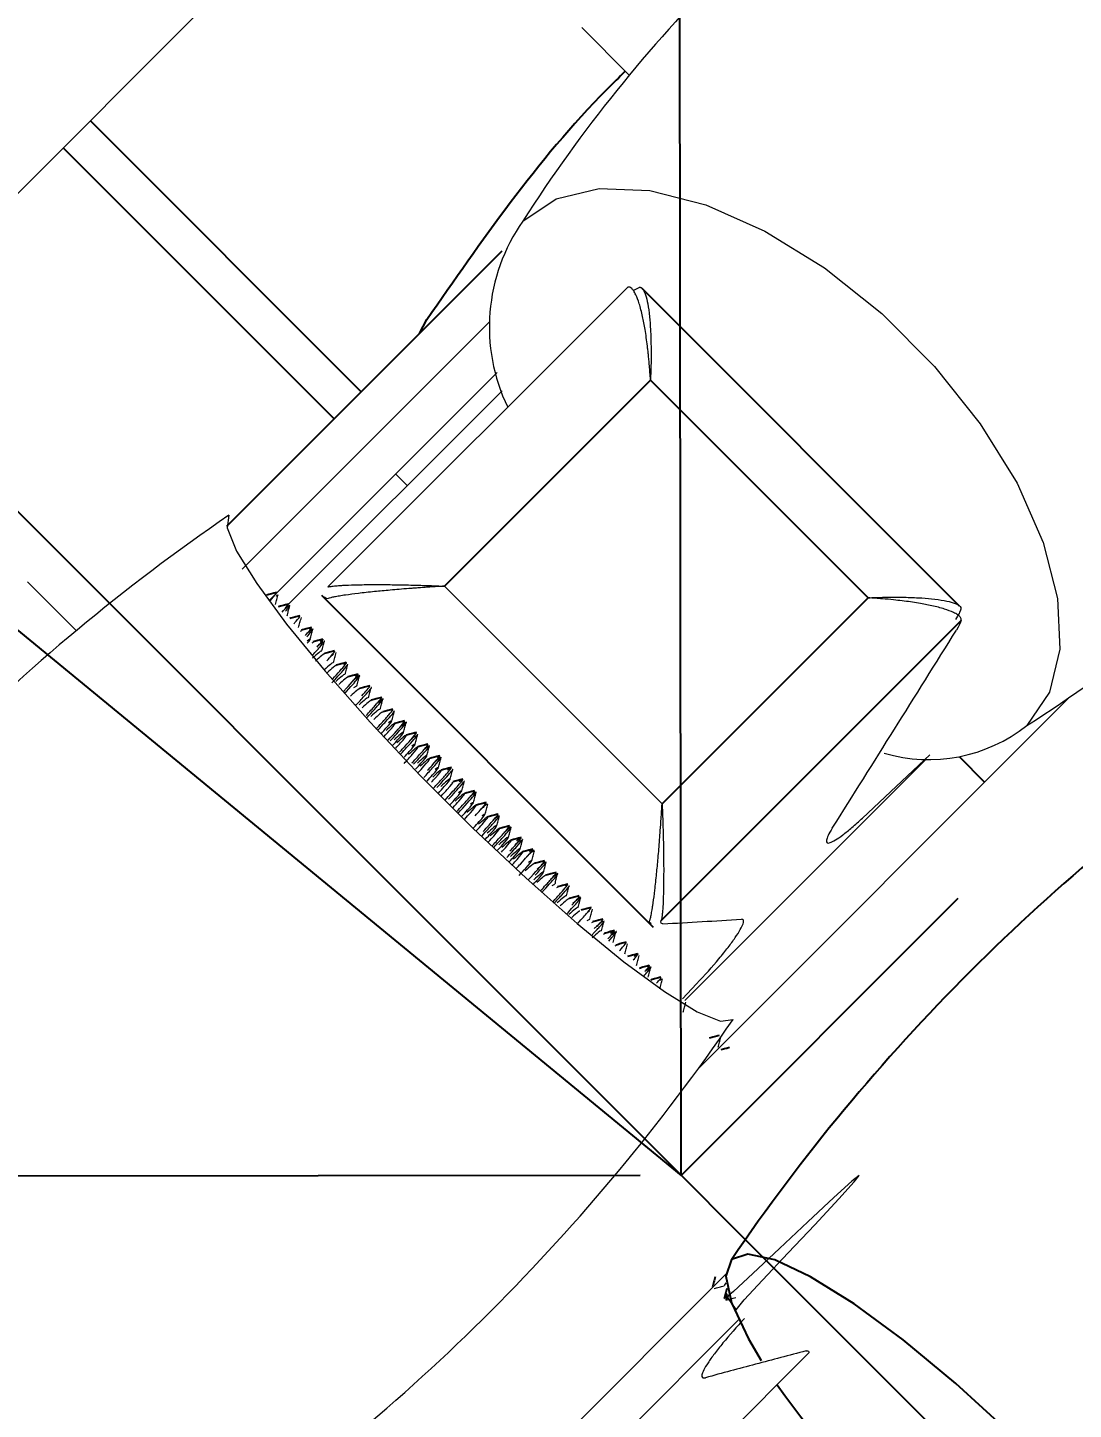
# Model space of a CAD drawing. Header units: millimetres. Extents: x -635 to 515, y -448 to 489.
# Drawn here: x 120.1 to 145.48, y -353.64 to -320.11 of the extents above; entities that cross this region are included whole.
import ezdxf

# ---------------------------------------------------------------- set-up
doc = ezdxf.new("R2010")
doc.units = ezdxf.units.MM
doc.header["$PDSIZE"] = -1
doc.dimstyles.new('ISO-25', dxfattribs={"dimtxt": 2.5, "dimasz": 2.5, "dimexe": 1.25, "dimexo": 0.625, "dimtad": 1, "dimtxsty": 'Standard', "dimcen": 2.5, "dimadec": 0, "dimazin": 0, "dimtfac": 1, "dimtmove": 0, "dimatfit": 3, "dimfxl": 0, "dimarcsym": 0})

# ---------------------------------------------------------------- blocks, each defined once
blk = doc.blocks.new('*D3')
at = {"color": 0, "lineweight": -2, "transparency": 16777216}
for p, q in [((134.641, -72.352), (73.182, -72.424)), ((74.186, -75.725), (74.34, -206.663)), ((74.503, -344.732), (74.349, -213.794)), ((134.966, -347.963), (73.507, -348.035))]:
    blk.add_line(p, q, dxfattribs=at)
at = {"color": 0, "transparency": 16777216}
for points in [[(74.736, -75.725), (73.635, -75.726), (74.182, -72.423)], [(75.054, -344.732), (73.953, -344.733), (74.507, -348.034)]]:
    blk.add_solid(points, dxfattribs=at)
at = {"layer": 'Defpoints', "color": 0, "transparency": 16777216}
for p in [(74.182, -72.423), (135.641, -72.351), (135.966, -347.962)]:
    blk.add_point(p, dxfattribs=at)
at = {"color": 0, "transparency": 16777216, "insert": (74.344, -210.229), "char_height": 3.5, "attachment_point": 5}
blk.add_mtext('275,61', dxfattribs=at)
blk = doc.blocks.new('*D4')
at = {"color": 0, "lineweight": -2, "transparency": 16777216}
for p, q in [((-200.654, -72.75), (-224.205, -100.64)), ((-221.037, -102.007), (-34.947, -259.146)), ((159.588, -423.416), (-26.502, -266.277)), ((185.016, -398.421), (161.465, -426.311))]:
    blk.add_line(p, q, dxfattribs=at)
at = {"color": 0, "transparency": 16777216}
for points in [[(-220.682, -101.586), (-221.392, -102.427), (-223.56, -99.876)], [(159.943, -422.996), (159.233, -423.837), (162.11, -425.547)]]:
    blk.add_solid(points, dxfattribs=at)
at = {"layer": 'Defpoints', "color": 0, "transparency": 16777216}
for p in [(-200.009, -71.986), (-223.56, -99.876), (185.661, -397.657)]:
    blk.add_point(p, dxfattribs=at)
at = {"color": 0, "transparency": 16777216, "insert": (-30.725, -262.712), "char_height": 3.5, "attachment_point": 5}
blk.add_mtext('504,78', dxfattribs=at)

msp = doc.modelspace()

# ---------------------------------------------------------------- linework, layer by layer
for p, q in [((-535.984, 203.989), (135.966, -347.962)), ((135.966, -347.962), (135.641, -72.351)), ((185.661, -397.657), (115.997, -327.992)), ((135.966, -347.962), (142.691, -341.237))]:
    msp.add_line(p, q)
at = {"color": 144, "linetype": 'Continuous', "lineweight": 18}
for p, q in [((140.745, -303.243), (91.248, -352.741)), ((133.55, -320.108), (134.704, -321.262)), ((127.391, -333.681), (134.669, -326.403)), ((134.797, -326.487), (134.942, -326.411)), ((125.304, -333.252), (131.313, -327.244)), ((125.978, -333.992), (131.495, -328.475)), ((131.618, -328.918), (126.378, -334.158)), ((129.315, -331.221), (129.033, -330.938)), ((120.1, -333.558), (121.282, -334.74)), ((125.992, -334.006), (126.135, -333.84)), ((126.144, -333.911), (126.166, -333.872)), ((127.351, -333.972), (127.306, -333.927)), ((130.217, -333.662), (135.501, -338.946)), ((126.747, -334.745), (126.717, -334.76)), ((127.03, -335.027), (126.999, -335.043)), ((127.262, -335.014), (127.12, -335.134)), ((127.528, -335.309), (127.441, -335.386)), ((128.085, -336.091), (128.014, -336.127)), ((145.401, -336.348), (136.383, -345.367)), ((129.515, -337.284), (129.368, -337.413)), ((136.055, -343.714), (141.919, -337.85)), ((140.366, -339.288), (141.998, -337.751)), ((131.529, -339.239), (131.41, -339.334)), ((132.063, -339.827), (131.935, -339.938)), ((132.89, -340.901), (132.822, -340.936)), ((132.97, -340.967), (132.939, -340.983)), ((133.521, -341.212), (133.334, -341.366)), ((133.741, -341.539), (133.666, -341.606)), ((133.743, -341.747), (133.671, -341.784)), ((133.818, -341.816), (133.791, -341.83)), ((135.236, -341.857), (135.191, -341.812)), ((134.101, -342.099), (134.075, -342.112)), ((134.384, -342.381), (134.357, -342.395)), ((135.993, -343.679), (136.339, -343.314)), ((137.051, -350.356), (130.602, -356.805)), ((137.018, -350.633), (137.053, -350.565)), ((137.052, -350.987), (137.118, -350.891)), ((137.358, -351.463), (132.199, -356.622)), ((139.066, -352.27), (131.693, -359.643))]:
    msp.add_line(p, q, dxfattribs=at)
at = {"color": 7, "linetype": 'Continuous', "lineweight": 25}
for p, q in [((128.199, -328.943), (121.622, -322.366)), ((124.937, -332.205), (131.618, -325.525)), ((142.724, -334.144), (135.019, -326.439)), ((129.615, -327.527), (129.794, -327.188)), ((135.22, -328.659), (130.217, -333.662)), ((140.504, -333.943), (135.22, -328.659)), ((127.23, -333.878), (135.285, -341.933)), ((140.504, -333.943), (135.501, -338.946)), ((135.482, -341.772), (142.76, -334.494)), ((143.331, -338.418), (142.725, -337.812))]:
    msp.add_line(p, q, dxfattribs=at)
at = {"color": 8, "linetype": 'Continuous', "lineweight": 25}
msp.add_line((120.966, -323.023), (127.543, -329.6), dxfattribs=at)
at = {"color": 144, "linetype": 'Continuous', "lineweight": 18, "flags": 128}
for points in [[(132.12, -324.804), (132.93, -324.261), (133.972, -324.01), (135.201, -324.061), (136.563, -324.411), (137.997, -325.046), (139.443, -325.938), (140.836, -327.048), (142.115, -328.328), (143.225, -329.72), (144.117, -331.166), (144.752, -332.6), (145.103, -333.962), (145.153, -335.191), (144.902, -336.233), (144.359, -337.043)], [(124.986, -331.938), (124.945, -332.247), (125.174, -332.809), (125.661, -333.6), (126.387, -334.587), (127.319, -335.725), (128.416, -336.965), (129.631, -338.253), (130.91, -339.532), (132.198, -340.747), (133.438, -341.844), (134.576, -342.776), (135.563, -343.502), (136.354, -343.989), (136.916, -344.218), (137.225, -344.177)], [(137.074, -350.908), (137.296, -351.223), (137.496, -350.984), (137.942, -350.5), (138.562, -349.838), (139.205, -349.159), (139.789, -348.533), (140.167, -348.118), (140.283, -347.962), (140.104, -348.101), (139.672, -348.495), (139.036, -349.09), (138.354, -349.735), (137.703, -350.345), (137.233, -350.777), (137.017, -350.954), (137.092, -350.838), (137.092, -350.838)]]:
    msp.add_lwpolyline(points, dxfattribs=at)
at = {"color": 7, "linetype": 'Continuous', "lineweight": 25, "flags": 128}
for points in [[(137.183, -350.005), (137.05, -350.406), (137.189, -351.057), (137.596, -351.929), (137.903, -352.45)], [(149.422, -362.244), (149.555, -361.843), (149.415, -361.193), (149.008, -360.32), (148.352, -359.265), (147.475, -358.072), (146.415, -356.794), (145.22, -355.487), (143.94, -354.207), (142.633, -353.012), (141.355, -351.953), (140.162, -351.075), (139.107, -350.419), (138.235, -350.012), (137.584, -349.872), (137.183, -350.005)]]:
    msp.add_lwpolyline(points, dxfattribs=at)
at = {"color": 144, "linetype": 'Continuous', "lineweight": 18}
for centre, radius, start, end in [((160.544, -323.042), 28, 315, 135), ((163.089, -344.68), 36.799, 135.1426, 147.3087), ((135.777, -327.374), 4.469, 144.8995, 205.8021), ((153.3, -373.21), 50.05, 124.4515, 145.5485), ((124.483, -306.073), 36.8, 302.6913, 314.7843), ((141.974, -334.018), 3.852, 253.6794, 308.2543), ((95.953, -315.863), 50.05, 304.4515, 325.5485), ((111.047, -372.54), 28, 135, 315)]:
    msp.add_arc(centre, radius, start, end, dxfattribs=at)
at = {"color": 7, "linetype": 'Continuous', "lineweight": 25}
for centre, radius, start, end in [((177.468, -377.501), 48.774, 124.3141, 145.6859), ((167.59, -331.907), 36.126, 215.8084, 232.0748)]:
    msp.add_arc(centre, radius, start, end, dxfattribs=at)
for points, knots in [([(134.608, -321.166), (134.458, -321.313), (133.444, -322.301), (131.797, -324.304), (130.451, -326.246), (129.789, -327.201)], [0, 0, 0, 0, 0.081122, 0.547958, 1, 1, 1, 1]), ([(126.141, -333.819), (126.1, -333.83), (126.019, -333.852), (125.938, -333.873), (125.897, -333.884)], [0, 0, 0, 0, 0.500027, 1, 1, 1, 1]), ([(126.423, -334.102), (126.383, -334.113), (126.301, -334.135), (126.22, -334.156), (126.18, -334.167)], [0, 0, 0, 0, 0.500024, 1, 1, 1, 1]), ([(126.705, -334.385), (126.665, -334.396), (126.583, -334.418), (126.502, -334.439), (126.462, -334.45)], [0, 0, 0, 0, 0.50002, 1, 1, 1, 1]), ([(126.987, -334.668), (126.946, -334.679), (126.865, -334.701), (126.784, -334.722), (126.744, -334.733)], [0, 0, 0, 0, 0.500022, 1, 1, 1, 1]), ([(127.269, -334.951), (127.228, -334.962), (127.147, -334.984), (127.066, -335.005), (127.026, -335.016)], [0, 0, 0, 0, 0.500026, 1, 1, 1, 1]), ([(127.552, -335.234), (127.511, -335.245), (127.43, -335.267), (127.349, -335.288), (127.308, -335.299)], [0, 0, 0, 0, 0.50003, 1, 1, 1, 1]), ([(127.835, -335.517), (127.795, -335.528), (127.713, -335.549), (127.632, -335.571), (127.592, -335.582)], [0, 0, 0, 0, 0.500033, 1, 1, 1, 1]), ([(128.119, -335.799), (128.078, -335.81), (127.997, -335.832), (127.916, -335.854), (127.875, -335.864)], [0, 0, 0, 0, 0.500035, 1, 1, 1, 1]), ([(128.403, -336.082), (128.362, -336.093), (128.281, -336.115), (128.2, -336.136), (128.159, -336.147)], [0, 0, 0, 0, 0.500034, 1, 1, 1, 1]), ([(128.686, -336.365), (128.645, -336.376), (128.564, -336.397), (128.483, -336.419), (128.443, -336.43)], [0, 0, 0, 0, 0.500031, 1, 1, 1, 1]), ([(128.969, -336.648), (128.928, -336.658), (128.847, -336.68), (128.766, -336.702), (128.726, -336.713)], [0, 0, 0, 0, 0.500026, 1, 1, 1, 1]), ([(129.251, -336.931), (129.211, -336.941), (129.13, -336.963), (129.049, -336.985), (129.008, -336.996)], [0, 0, 0, 0, 0.500023, 1, 1, 1, 1]), ([(129.533, -337.214), (129.493, -337.224), (129.412, -337.246), (129.331, -337.268), (129.29, -337.279)], [0, 0, 0, 0, 0.50002, 1, 1, 1, 1]), ([(129.815, -337.497), (129.775, -337.508), (129.693, -337.529), (129.612, -337.551), (129.572, -337.562)], [0, 0, 0, 0, 0.500023, 1, 1, 1, 1]), ([(130.097, -337.78), (130.057, -337.791), (129.976, -337.812), (129.895, -337.834), (129.854, -337.845)], [0, 0, 0, 0, 0.500027, 1, 1, 1, 1]), ([(130.38, -338.063), (130.34, -338.073), (130.259, -338.095), (130.177, -338.117), (130.137, -338.128)], [0, 0, 0, 0, 0.500031, 1, 1, 1, 1]), ([(130.664, -338.345), (130.623, -338.356), (130.542, -338.378), (130.461, -338.399), (130.42, -338.41)], [0, 0, 0, 0, 0.500034, 1, 1, 1, 1]), ([(130.947, -338.628), (130.907, -338.639), (130.826, -338.66), (130.745, -338.682), (130.704, -338.693)], [0, 0, 0, 0, 0.500035, 1, 1, 1, 1]), ([(131.231, -338.91), (131.191, -338.921), (131.109, -338.943), (131.028, -338.965), (130.988, -338.976)], [0, 0, 0, 0, 0.500033, 1, 1, 1, 1]), ([(131.515, -339.193), (131.474, -339.204), (131.393, -339.226), (131.312, -339.247), (131.271, -339.258)], [0, 0, 0, 0, 0.50003, 1, 1, 1, 1]), ([(131.797, -339.476), (131.757, -339.487), (131.676, -339.509), (131.595, -339.53), (131.554, -339.541)], [0, 0, 0, 0, 0.500026, 1, 1, 1, 1]), ([(132.08, -339.759), (132.039, -339.77), (131.958, -339.791), (131.877, -339.813), (131.836, -339.824)], [0, 0, 0, 0, 0.500022, 1, 1, 1, 1]), ([(132.361, -340.042), (132.321, -340.053), (132.24, -340.075), (132.159, -340.096), (132.118, -340.107)], [0, 0, 0, 0, 0.500021, 1, 1, 1, 1]), ([(132.643, -340.325), (132.603, -340.336), (132.522, -340.358), (132.441, -340.379), (132.4, -340.39)], [0, 0, 0, 0, 0.500024, 1, 1, 1, 1]), ([(132.926, -340.608), (132.885, -340.619), (132.804, -340.641), (132.723, -340.662), (132.682, -340.673)], [0, 0, 0, 0, 0.500027, 1, 1, 1, 1]), ([(133.209, -340.891), (133.168, -340.902), (133.087, -340.924), (133.006, -340.945), (132.965, -340.956)], [0, 0, 0, 0, 0.500032, 1, 1, 1, 1]), ([(133.492, -341.174), (133.452, -341.184), (133.371, -341.206), (133.289, -341.228), (133.249, -341.239)], [0, 0, 0, 0, 0.500034, 1, 1, 1, 1]), ([(133.776, -341.456), (133.736, -341.467), (133.654, -341.489), (133.573, -341.51), (133.533, -341.521)], [0, 0, 0, 0, 0.500035, 1, 1, 1, 1]), ([(134.06, -341.739), (134.019, -341.75), (133.938, -341.771), (133.857, -341.793), (133.816, -341.804)], [0, 0, 0, 0, 0.500033, 1, 1, 1, 1]), ([(134.343, -342.022), (134.302, -342.032), (134.221, -342.054), (134.14, -342.076), (134.1, -342.087)], [0, 0, 0, 0, 0.5000288, 1, 1, 1, 1]), ([(134.626, -342.304), (134.585, -342.315), (134.504, -342.337), (134.423, -342.359), (134.382, -342.37)], [0, 0, 0, 0, 0.500025, 1, 1, 1, 1]), ([(134.908, -342.587), (134.867, -342.598), (134.786, -342.62), (134.705, -342.642), (134.665, -342.652)], [0, 0, 0, 0, 0.500021, 1, 1, 1, 1]), ([(135.19, -342.871), (135.149, -342.881), (135.068, -342.903), (134.987, -342.925), (134.946, -342.936)], [0, 0, 0, 0, 0.500021, 1, 1, 1, 1]), ([(135.472, -343.154), (135.431, -343.165), (135.35, -343.186), (135.269, -343.208), (135.228, -343.219)], [0, 0, 0, 0, 0.500025, 1, 1, 1, 1]), ([(136.888, -344.567), (136.848, -344.578), (136.767, -344.6), (136.685, -344.621), (136.645, -344.632)], [0, 0, 0, 0, 0.500032, 1, 1, 1, 1]), ([(137.134, -344.86), (137.106, -344.868), (137.037, -344.886), (136.969, -344.904), (136.928, -344.915)], [0, 0, 0, 0, 0.409599, 1, 1, 1, 1]), ([(136.79, -350.425), (136.779, -350.465), (136.758, -350.546), (136.736, -350.628), (136.725, -350.668)], [0, 0, 0, 0, 0.499972, 1, 1, 1, 1]), ([(137.073, -350.708), (137.062, -350.748), (137.04, -350.829), (137.019, -350.911), (137.008, -350.951)], [0, 0, 0, 0, 0.499968, 1, 1, 1, 1])]:
    msp.add_open_spline(points, degree=3, knots=knots, dxfattribs=at)
at = {"color": 144, "linetype": 'Continuous', "lineweight": 18}
for points, knots in [([(135.22, -328.659), (135.216, -328.598), (135.208, -328.482), (135.195, -328.319), (135.182, -328.173), (135.169, -328.046), (135.157, -327.935), (135.133, -327.727), (135.092, -327.446), (135.026, -327.096), (134.951, -326.806), (134.877, -326.609), (134.815, -326.495), (134.765, -326.435), (134.716, -326.401), (134.684, -326.403), (134.669, -326.403)], [0, 0, 0, 0, 0.053574, 0.102397, 0.146468, 0.185786, 0.220354, 0.250174, 0.383713, 0.499575, 0.631591, 0.749413, 0.815938, 0.879608, 0.940818, 1, 1, 1, 1]), ([(134.942, -326.411), (134.95, -326.409), (134.967, -326.407), (134.991, -326.416), (135.014, -326.432), (135.037, -326.459), (135.059, -326.495), (135.08, -326.54), (135.114, -326.633), (135.157, -326.812), (135.196, -327.101), (135.223, -327.449), (135.232, -327.765), (135.235, -328.062), (135.232, -328.334), (135.224, -328.543), (135.22, -328.659)], [0, 0, 0, 0, 0.0337527, 0.0680617, 0.10301, 0.1386762, 0.1751341, 0.212453, 0.2506974, 0.368746, 0.50053, 0.6165166, 0.7499184, 0.8143181, 0.8976793, 1, 1, 1, 1]), ([(127.391, -333.681), (127.402, -333.678), (127.422, -333.673), (127.465, -333.666), (127.516, -333.659), (127.577, -333.653), (127.647, -333.647), (127.726, -333.642), (127.875, -333.635), (128.131, -333.626), (128.499, -333.623), (128.913, -333.624), (129.269, -333.631), (129.593, -333.638), (129.883, -333.647), (130.098, -333.657), (130.217, -333.662)], [0, 0, 0, 0, 0.033609, 0.067818, 0.102712, 0.138371, 0.174873, 0.212291, 0.250694, 0.368497, 0.500524, 0.616367, 0.749917, 0.814279, 0.89764, 1, 1, 1, 1]), ([(126.113, -334.103), (126.124, -334.062), (126.145, -333.982), (126.167, -333.901), (126.178, -333.861)], [0, 0, 0, 0, 0.499978, 1, 1, 1, 1]), ([(130.217, -333.662), (130.155, -333.665), (130.037, -333.672), (129.867, -333.684), (129.714, -333.694), (129.578, -333.704), (129.458, -333.713), (129.231, -333.73), (128.915, -333.757), (128.501, -333.796), (128.133, -333.837), (127.853, -333.872), (127.667, -333.901), (127.546, -333.922), (127.452, -333.942), (127.412, -333.954), (127.392, -333.96)], [0, 0, 0, 0, 0.053549, 0.102357, 0.146423, 0.185747, 0.22033, 0.250172, 0.383563, 0.499569, 0.631341, 0.749409, 0.815696, 0.8793, 0.940595, 1, 1, 1, 1]), ([(140.504, -333.943), (140.565, -333.941), (140.68, -333.936), (140.843, -333.932), (140.988, -333.93), (141.115, -333.929), (141.226, -333.929), (141.433, -333.932), (141.714, -333.94), (142.062, -333.967), (142.351, -334.006), (142.548, -334.053), (142.66, -334.098), (142.721, -334.137), (142.755, -334.178), (142.753, -334.206), (142.752, -334.221)], [0, 0, 0, 0, 0.053546, 0.10235, 0.146412, 0.185733, 0.220314, 0.250155, 0.383549, 0.499557, 0.631333, 0.749403, 0.815692, 0.879297, 0.940594, 1, 1, 1, 1]), ([(142.76, -334.494), (142.761, -334.485), (142.763, -334.467), (142.755, -334.44), (142.738, -334.412), (142.712, -334.384), (142.676, -334.356), (142.63, -334.327), (142.537, -334.279), (142.357, -334.212), (142.067, -334.137), (141.718, -334.071), (141.401, -334.025), (141.103, -333.992), (140.83, -333.966), (140.62, -333.951), (140.504, -333.943)], [0, 0, 0, 0, 0.033608, 0.067817, 0.10271, 0.138368, 0.174869, 0.212286, 0.250688, 0.368489, 0.500512, 0.616353, 0.749899, 0.814266, 0.897633, 1, 1, 1, 1]), ([(126.277, -334.291), (126.326, -334.235), (126.45, -334.095), (126.42, -334.105), (126.403, -334.112)], [0, 0, 0, 0, 0.398349, 1, 1, 1, 1]), ([(126.359, -334.271), (126.394, -334.23), (126.48, -334.131), (126.468, -334.122), (126.394, -334.182), (126.363, -334.207)], [0, 0, 0, 0, 0.293517, 0.70038, 1, 1, 1, 1]), ([(126.396, -334.384), (126.407, -334.344), (126.428, -334.263), (126.45, -334.183), (126.461, -334.143)], [0, 0, 0, 0, 0.499979, 1, 1, 1, 1]), ([(126.56, -334.574), (126.58, -334.552), (126.663, -334.46), (126.722, -334.385), (126.691, -334.403), (126.678, -334.41)], [0, 0, 0, 0, 0.159275, 0.665066, 1, 1, 1, 1]), ([(126.679, -334.666), (126.69, -334.626), (126.711, -334.546), (126.733, -334.465), (126.744, -334.425)], [0, 0, 0, 0, 0.499977, 1, 1, 1, 1]), ([(126.843, -334.857), (126.88, -334.815), (126.972, -334.711), (127.012, -334.649), (126.959, -334.686), (126.932, -334.704)], [0, 0, 0, 0, 0.250253, 0.623806, 1, 1, 1, 1]), ([(126.878, -334.892), (126.917, -334.848), (127.019, -334.733), (127.055, -334.671), (126.949, -334.758), (126.892, -334.804)], [0, 0, 0, 0, 0.224335, 0.58766, 1, 1, 1, 1]), ([(126.889, -335.044), (126.918, -335.009), (127.008, -334.903), (126.933, -334.958), (126.883, -334.996)], [0, 0, 0, 0, 0.3276186, 1, 1, 1, 1]), ([(126.962, -334.949), (126.973, -334.909), (126.994, -334.828), (127.016, -334.748), (127.027, -334.707)], [0, 0, 0, 0, 0.499973, 1, 1, 1, 1]), ([(127.126, -335.14), (127.133, -335.134), (127.208, -335.051), (127.265, -334.977), (127.291, -334.929), (127.225, -334.981), (127.199, -335.002)], [0, 0, 0, 0, 0.032257, 0.388161, 0.754324, 1, 1, 1, 1]), ([(139.632, -339.536), (140.135, -338.736), (141.142, -337.135), (142.145, -335.53), (142.646, -334.727)], [0, 0, 0, 0, 0.5, 1, 1, 1, 1]), ([(127.233, -335.244), (127.23, -335.236), (127.224, -335.224), (127.072, -335.36), (127.015, -335.411)], [0, 0, 0, 0, 0.625939, 1, 1, 1, 1]), ([(127.023, -335.33), (127.093, -335.252), (127.24, -335.089), (127.323, -334.988), (127.304, -334.997), (127.302, -334.998)], [0, 0, 0, 0, 0.45182, 0.936892, 1, 1, 1, 1]), ([(127.313, -335.31), (127.31, -335.3), (127.305, -335.285), (127.142, -335.431), (127.086, -335.482)], [0, 0, 0, 0, 0.654624, 1, 1, 1, 1]), ([(127.245, -335.232), (127.256, -335.192), (127.277, -335.111), (127.299, -335.031), (127.309, -334.99)], [0, 0, 0, 0, 0.499969, 1, 1, 1, 1]), ([(127.364, -335.474), (127.405, -335.427), (127.51, -335.31), (127.575, -335.224), (127.541, -335.241), (127.524, -335.25)], [0, 0, 0, 0, 0.248531, 0.621239, 1, 1, 1, 1]), ([(127.527, -335.516), (127.538, -335.476), (127.56, -335.395), (127.581, -335.314), (127.592, -335.274)], [0, 0, 0, 0, 0.499966, 1, 1, 1, 1]), ([(127.517, -335.526), (127.514, -335.518), (127.508, -335.505), (127.355, -335.643), (127.298, -335.694)], [0, 0, 0, 0, 0.630051, 1, 1, 1, 1]), ([(127.596, -335.593), (127.593, -335.583), (127.588, -335.568), (127.425, -335.714), (127.369, -335.764)], [0, 0, 0, 0, 0.654624, 1, 1, 1, 1]), ([(127.488, -336.004), (127.587, -335.896), (127.817, -335.647), (127.843, -335.601), (127.858, -335.574)], [0, 0, 0, 0, 0.432006, 1, 1, 1, 1]), ([(127.508, -335.908), (127.626, -335.778), (127.82, -335.565), (127.859, -335.496), (127.799, -335.54), (127.769, -335.562)], [0, 0, 0, 0, 0.439605, 0.719301, 1, 1, 1, 1]), ([(127.81, -335.8), (127.821, -335.759), (127.842, -335.679), (127.864, -335.598), (127.875, -335.558)], [0, 0, 0, 0, 0.499965, 1, 1, 1, 1]), ([(127.801, -335.809), (127.798, -335.8), (127.793, -335.787), (127.638, -335.926), (127.581, -335.976)], [0, 0, 0, 0, 0.634904, 1, 1, 1, 1]), ([(127.878, -335.876), (127.876, -335.866), (127.871, -335.851), (127.708, -335.997), (127.652, -336.047)], [0, 0, 0, 0, 0.654624, 1, 1, 1, 1]), ([(127.767, -336.218), (127.784, -336.199), (127.984, -335.983), (128.118, -335.827), (128.137, -335.779), (128.075, -335.829), (128.054, -335.846)], [0, 0, 0, 0, 0.0503, 0.583163, 0.861886, 1, 1, 1, 1]), ([(127.8, -336.257), (127.813, -336.242), (127.995, -336.046), (128.149, -335.869), (128.195, -335.784), (128.013, -335.946), (127.944, -336.007)], [0, 0, 0, 0, 0.028173, 0.39221, 0.770668, 1, 1, 1, 1]), ([(128.093, -336.083), (128.103, -336.043), (128.125, -335.962), (128.147, -335.882), (128.157, -335.841)], [0, 0, 0, 0, 0.499967, 1, 1, 1, 1]), ([(128.161, -336.159), (128.158, -336.149), (128.154, -336.134), (127.991, -336.28), (127.935, -336.33)], [0, 0, 0, 0, 0.6546239, 1, 1, 1, 1]), ([(128.058, -336.565), (128.133, -336.484), (128.355, -336.241), (128.481, -336.097), (128.439, -336.125), (128.439, -336.126)], [0, 0, 0, 0, 0.332904, 0.995128, 1, 1, 1, 1]), ([(128.214, -336.32), (128.26, -336.269), (128.367, -336.149), (128.426, -336.067), (128.384, -336.093), (128.363, -336.106)], [0, 0, 0, 0, 0.275463, 0.635437, 1, 1, 1, 1]), ([(128.375, -336.367), (128.386, -336.326), (128.408, -336.246), (128.429, -336.165), (128.44, -336.125)], [0, 0, 0, 0, 0.499971, 1, 1, 1, 1]), ([(128.369, -336.373), (128.366, -336.364), (128.361, -336.351), (128.203, -336.492), (128.147, -336.542)], [0, 0, 0, 0, 0.640518, 1, 1, 1, 1]), ([(128.444, -336.442), (128.441, -336.432), (128.437, -336.417), (128.274, -336.562), (128.217, -336.613)], [0, 0, 0, 0, 0.654624, 1, 1, 1, 1]), ([(128.318, -336.801), (128.396, -336.715), (128.552, -336.544), (128.668, -336.407), (128.711, -336.347), (128.682, -336.367), (128.681, -336.368)], [0, 0, 0, 0, 0.323726, 0.648335, 0.984114, 1, 1, 1, 1]), ([(128.339, -336.851), (128.462, -336.716), (128.713, -336.441), (128.77, -336.346), (128.599, -336.495), (128.527, -336.557)], [0, 0, 0, 0, 0.359144, 0.731453, 1, 1, 1, 1]), ([(128.651, -336.656), (128.648, -336.648), (128.643, -336.634), (128.486, -336.774), (128.43, -336.825)], [0, 0, 0, 0, 0.639074, 1, 1, 1, 1]), ([(128.658, -336.649), (128.669, -336.609), (128.691, -336.528), (128.712, -336.447), (128.723, -336.407)], [0, 0, 0, 0, 0.499976, 1, 1, 1, 1]), ([(128.727, -336.725), (128.724, -336.715), (128.72, -336.699), (128.557, -336.845), (128.5, -336.896)], [0, 0, 0, 0, 0.654624, 1, 1, 1, 1]), ([(128.555, -337.133), (128.602, -337.082), (128.74, -336.932), (128.885, -336.77), (128.987, -336.645), (128.963, -336.652), (128.95, -336.656)], [0, 0, 0, 0, 0.144067, 0.421692, 0.707714, 1, 1, 1, 1]), ([(128.607, -337.149), (128.67, -337.08), (128.89, -336.842), (129.028, -336.686), (128.989, -336.708), (128.984, -336.712)], [0, 0, 0, 0, 0.252467, 0.883291, 1, 1, 1, 1]), ([(128.688, -337.234), (128.727, -337.191), (128.882, -337.021), (128.98, -336.896), (128.902, -336.949), (128.862, -336.976)], [0, 0, 0, 0, 0.142598, 0.565763, 1, 1, 1, 1]), ([(128.849, -337.402), (128.989, -337.25), (129.209, -337.009), (129.275, -336.913), (129.226, -336.945), (129.202, -336.962)], [0, 0, 0, 0, 0.464031, 0.730781, 1, 1, 1, 1]), ([(128.902, -337.418), (129.01, -337.301), (129.254, -337.034), (129.344, -336.911), (129.212, -337.023), (129.163, -337.064)], [0, 0, 0, 0, 0.330262, 0.750189, 1, 1, 1, 1]), ([(128.941, -336.931), (128.952, -336.891), (128.974, -336.81), (128.995, -336.729), (129.006, -336.689)], [0, 0, 0, 0, 0.499979, 1, 1, 1, 1]), ([(129.225, -337.213), (129.235, -337.172), (129.257, -337.092), (129.278, -337.011), (129.289, -336.971)], [0, 0, 0, 0, 0.499979, 1, 1, 1, 1]), ([(128.758, -337.306), (128.797, -337.262), (128.953, -337.091), (129.033, -336.984), (129.003, -336.983), (128.851, -337.118), (128.803, -337.161)], [0, 0, 0, 0, 0.120509, 0.473118, 0.834953, 1, 1, 1, 1]), ([(128.965, -337.523), (129.006, -337.478), (129.164, -337.304), (129.247, -337.195), (129.212, -337.197), (129.051, -337.341), (128.995, -337.391)], [0, 0, 0, 0, 0.121803, 0.463838, 0.814822, 1, 1, 1, 1]), ([(129.034, -337.596), (129.076, -337.55), (129.235, -337.375), (129.317, -337.266), (129.282, -337.268), (129.121, -337.412), (129.066, -337.461)], [0, 0, 0, 0, 0.123237, 0.464714, 0.815125, 1, 1, 1, 1]), ([(129.126, -337.692), (129.149, -337.668), (129.361, -337.438), (129.517, -337.26), (129.556, -337.193), (129.502, -337.234), (129.485, -337.248)], [0, 0, 0, 0, 0.061908, 0.587961, 0.862961, 1, 1, 1, 1]), ([(129.16, -337.728), (129.208, -337.676), (129.421, -337.446), (129.574, -337.275), (129.545, -337.286), (129.537, -337.289)], [0, 0, 0, 0, 0.1734385, 0.7735317, 1, 1, 1, 1]), ([(129.508, -337.495), (129.518, -337.455), (129.54, -337.374), (129.561, -337.293), (129.572, -337.253)], [0, 0, 0, 0, 0.499976, 1, 1, 1, 1]), ([(129.24, -337.964), (129.311, -337.886), (129.501, -337.677), (129.603, -337.546), (129.565, -337.551), (129.404, -337.695), (129.349, -337.744)], [0, 0, 0, 0, 0.188612, 0.504626, 0.82891, 1, 1, 1, 1]), ([(129.242, -337.813), (129.285, -337.765), (129.445, -337.59), (129.546, -337.462), (129.468, -337.515), (129.428, -337.542)], [0, 0, 0, 0, 0.15626, 0.572682, 1, 1, 1, 1]), ([(129.43, -337.952), (129.476, -337.902), (129.61, -337.757), (129.748, -337.602), (129.839, -337.487), (129.807, -337.502), (129.792, -337.51)], [0, 0, 0, 0, 0.143513, 0.420837, 0.707775, 1, 1, 1, 1]), ([(129.468, -337.984), (129.559, -337.884), (129.797, -337.626), (129.912, -337.478), (129.776, -337.588), (129.712, -337.64)], [0, 0, 0, 0, 0.247678, 0.643217, 1, 1, 1, 1]), ([(129.79, -337.778), (129.801, -337.737), (129.823, -337.657), (129.844, -337.576), (129.855, -337.536)], [0, 0, 0, 0, 0.499972, 1, 1, 1, 1]), ([(129.518, -338.103), (129.564, -338.052), (129.727, -337.873), (129.813, -337.761), (129.777, -337.763), (129.616, -337.907), (129.561, -337.956)], [0, 0, 0, 0, 0.1331485, 0.4707648, 0.8172148, 1, 1, 1, 1]), ([(129.573, -338.191), (129.625, -338.134), (129.795, -337.948), (129.884, -337.831), (129.848, -337.834), (129.687, -337.977), (129.632, -338.027)], [0, 0, 0, 0, 0.1471951, 0.4793406, 0.8201767, 1, 1, 1, 1]), ([(129.714, -338.308), (129.79, -338.225), (129.964, -338.036), (130.115, -337.863), (130.155, -337.795), (130.093, -337.834), (129.98, -337.935), (129.946, -337.966)], [0, 0, 0, 0, 0.18245, 0.41315, 0.653253, 0.893763, 1, 1, 1, 1]), ([(129.809, -338.13), (129.847, -338.089), (129.965, -337.96), (130.072, -337.835), (130.126, -337.757), (130.068, -337.798), (130.039, -337.819)], [0, 0, 0, 0, 0.134788, 0.415398, 0.706858, 1, 1, 1, 1]), ([(130.073, -338.061), (130.084, -338.02), (130.105, -337.94), (130.127, -337.859), (130.138, -337.819)], [0, 0, 0, 0, 0.499968, 1, 1, 1, 1]), ([(129.795, -338.393), (129.843, -338.34), (130.007, -338.159), (130.112, -338.027), (130.033, -338.08), (129.994, -338.107)], [0, 0, 0, 0, 0.169494, 0.579385, 1, 1, 1, 1]), ([(129.905, -338.419), (129.939, -338.382), (130.088, -338.218), (130.164, -338.116), (130.134, -338.114), (129.982, -338.25), (129.934, -338.293)], [0, 0, 0, 0, 0.104584, 0.463232, 0.831265, 1, 1, 1, 1]), ([(129.956, -338.561), (129.994, -338.52), (130.125, -338.378), (130.276, -338.211), (130.386, -338.078), (130.398, -338.042), (130.324, -338.102), (130.291, -338.128)], [0, 0, 0, 0, 0.093164, 0.324418, 0.560312, 0.802702, 1, 1, 1, 1]), ([(130.034, -338.55), (130.119, -338.457), (130.328, -338.229), (130.448, -338.089), (130.414, -338.11), (130.411, -338.112)], [0, 0, 0, 0, 0.384432, 0.950353, 1, 1, 1, 1]), ([(130.356, -338.344), (130.367, -338.304), (130.388, -338.223), (130.41, -338.143), (130.421, -338.102)], [0, 0, 0, 0, 0.499966, 1, 1, 1, 1]), ([(130.071, -338.682), (130.122, -338.627), (130.29, -338.442), (130.379, -338.326), (130.343, -338.329), (130.182, -338.472), (130.127, -338.522)], [0, 0, 0, 0, 0.144205, 0.477515, 0.819546, 1, 1, 1, 1]), ([(130.14, -338.755), (130.191, -338.699), (130.357, -338.516), (130.454, -338.399), (130.407, -338.429), (130.394, -338.437)], [0, 0, 0, 0, 0.237768, 0.781328, 1, 1, 1, 1]), ([(130.232, -338.851), (130.339, -338.735), (130.574, -338.479), (130.713, -338.308), (130.624, -338.374), (130.579, -338.406)], [0, 0, 0, 0, 0.29773, 0.653402, 1, 1, 1, 1]), ([(130.317, -338.833), (130.431, -338.708), (130.648, -338.472), (130.674, -338.425), (130.687, -338.402)], [0, 0, 0, 0, 0.525738, 1, 1, 1, 1]), ([(130.348, -338.972), (130.401, -338.914), (130.57, -338.728), (130.678, -338.592), (130.599, -338.646), (130.56, -338.673)], [0, 0, 0, 0, 0.18232, 0.58588, 1, 1, 1, 1]), ([(130.511, -339.138), (130.562, -339.083), (130.718, -338.914), (130.878, -338.735), (130.979, -338.608), (130.929, -338.639), (130.904, -338.655)], [0, 0, 0, 0, 0.1352268, 0.4156479, 0.705354, 1, 1, 1, 1]), ([(130.548, -339.172), (130.704, -339.002), (130.942, -338.743), (130.998, -338.656), (130.976, -338.653), (130.841, -338.775), (130.784, -338.827)], [0, 0, 0, 0, 0.407114, 0.621874, 0.838669, 1, 1, 1, 1]), ([(130.638, -338.628), (130.649, -338.588), (130.671, -338.507), (130.692, -338.427), (130.703, -338.386)], [0, 0, 0, 0, 0.499966, 1, 1, 1, 1]), ([(130.428, -339.033), (130.477, -338.978), (130.645, -338.795), (130.732, -338.679), (130.697, -338.682), (130.536, -338.826), (130.48, -338.876)], [0, 0, 0, 0, 0.141629, 0.475942, 0.819003, 1, 1, 1, 1]), ([(130.633, -339.252), (130.685, -339.195), (130.854, -339.01), (130.961, -338.875), (130.882, -338.929), (130.842, -338.956)], [0, 0, 0, 0, 0.1797587, 0.5845832, 1, 1, 1, 1]), ([(130.706, -339.321), (130.757, -339.264), (130.926, -339.079), (131.015, -338.962), (130.979, -338.965), (130.819, -339.109), (130.763, -339.158)], [0, 0, 0, 0, 0.145561, 0.478343, 0.819832, 1, 1, 1, 1]), ([(130.921, -338.912), (130.932, -338.872), (130.953, -338.791), (130.975, -338.71), (130.986, -338.67)], [0, 0, 0, 0, 0.499968, 1, 1, 1, 1]), ([(130.966, -339.233), (131.008, -339.186), (131.138, -339.045), (131.242, -338.92), (131.226, -338.918), (131.217, -338.917)], [0, 0, 0, 0, 0.196302, 0.59186, 1, 1, 1, 1]), ([(131.264, -338.947), (131.251, -338.951), (131.234, -338.956), (131.113, -339.066), (131.077, -339.099)], [0, 0, 0, 0, 0.701564, 1, 1, 1, 1]), ([(131.204, -339.195), (131.215, -339.155), (131.236, -339.074), (131.258, -338.993), (131.268, -338.953)], [0, 0, 0, 0, 0.499972, 1, 1, 1, 1]), ([(135.203, -341.771), (135.206, -341.76), (135.213, -341.739), (135.224, -341.696), (135.235, -341.645), (135.247, -341.584), (135.259, -341.514), (135.272, -341.434), (135.294, -341.285), (135.326, -341.03), (135.367, -340.662), (135.406, -340.248), (135.436, -339.893), (135.46, -339.569), (135.481, -339.279), (135.494, -339.065), (135.501, -338.946)], [0, 0, 0, 0, 0.033752, 0.06806, 0.103008, 0.138673, 0.17513, 0.212448, 0.250691, 0.368737, 0.500518, 0.616502, 0.749901, 0.814305, 0.897672, 1, 1, 1, 1]), ([(135.501, -338.946), (135.504, -339.008), (135.509, -339.127), (135.516, -339.296), (135.521, -339.45), (135.525, -339.586), (135.528, -339.706), (135.533, -339.933), (135.539, -340.25), (135.54, -340.664), (135.537, -341.033), (135.528, -341.312), (135.517, -341.498), (135.507, -341.619), (135.496, -341.713), (135.486, -341.752), (135.482, -341.772)], [0, 0, 0, 0, 0.0535699, 0.1023896, 0.1464573, 0.1857731, 0.2203384, 0.2501562, 0.3836992, 0.4995629, 0.6315826, 0.7494072, 0.8159336, 0.8796052, 0.9408167, 1, 1, 1, 1]), ([(130.925, -339.526), (130.973, -339.472), (131.139, -339.291), (131.243, -339.158), (131.165, -339.212), (131.125, -339.239)], [0, 0, 0, 0, 0.170853, 0.580073, 1, 1, 1, 1]), ([(130.998, -339.594), (131.046, -339.541), (131.211, -339.359), (131.298, -339.245), (131.262, -339.248), (131.101, -339.392), (131.046, -339.441)], [0, 0, 0, 0, 0.13795, 0.473696, 0.818227, 1, 1, 1, 1]), ([(131.131, -339.719), (131.183, -339.662), (131.325, -339.508), (131.468, -339.348), (131.555, -339.244), (131.544, -339.245), (131.542, -339.245)], [0, 0, 0, 0, 0.202658, 0.55443, 0.917501, 1, 1, 1, 1]), ([(131.16, -339.613), (131.21, -339.559), (131.356, -339.4), (131.479, -339.257), (131.544, -339.173), (131.509, -339.198), (131.505, -339.201)], [0, 0, 0, 0, 0.191706, 0.565987, 0.955564, 1, 1, 1, 1]), ([(131.487, -339.477), (131.498, -339.437), (131.519, -339.356), (131.541, -339.276), (131.551, -339.235)], [0, 0, 0, 0, 0.499977, 1, 1, 1, 1]), ([(139.632, -339.536), (139.547, -339.67), (139.5, -339.77), (139.483, -339.888), (139.514, -339.908), (139.616, -339.874), (139.659, -339.852), (139.762, -339.789), (139.821, -339.748), (139.956, -339.645), (140.031, -339.585), (140.19, -339.448), (140.275, -339.372), (140.366, -339.288)], [0, 0, 0, 0, 0.25, 0.25, 0.5, 0.5, 0.625, 0.625, 0.75, 0.75, 0.875, 0.875, 1, 1, 1, 1]), ([(131.216, -339.799), (131.262, -339.749), (131.425, -339.57), (131.51, -339.458), (131.474, -339.46), (131.314, -339.604), (131.258, -339.653)], [0, 0, 0, 0, 0.1321522, 0.4701565, 0.8170047, 1, 1, 1, 1]), ([(131.289, -339.867), (131.334, -339.818), (131.496, -339.64), (131.58, -339.528), (131.545, -339.531), (131.384, -339.675), (131.329, -339.724)], [0, 0, 0, 0, 0.130202, 0.468966, 0.816594, 1, 1, 1, 1]), ([(131.386, -339.958), (131.426, -339.915), (131.57, -339.758), (131.723, -339.588), (131.827, -339.457), (131.779, -339.487), (131.754, -339.502)], [0, 0, 0, 0, 0.108307, 0.397573, 0.696104, 1, 1, 1, 1]), ([(131.423, -339.992), (131.498, -339.911), (131.656, -339.738), (131.799, -339.575), (131.85, -339.499), (131.817, -339.511), (131.732, -339.585), (131.704, -339.609)], [0, 0, 0, 0, 0.200328, 0.422506, 0.65345, 0.886427, 1, 1, 1, 1]), ([(131.77, -339.759), (131.781, -339.719), (131.802, -339.638), (131.824, -339.558), (131.835, -339.517)], [0, 0, 0, 0, 0.49998, 1, 1, 1, 1]), ([(131.508, -340.072), (131.55, -340.025), (131.709, -339.85), (131.792, -339.741), (131.757, -339.743), (131.596, -339.887), (131.541, -339.936)], [0, 0, 0, 0, 0.124299, 0.465362, 0.815349, 1, 1, 1, 1]), ([(131.604, -340.114), (131.637, -340.078), (131.786, -339.915), (131.862, -339.813), (131.828, -339.813), (131.667, -339.957), (131.612, -340.007)], [0, 0, 0, 0, 0.100377, 0.450757, 0.810305, 1, 1, 1, 1]), ([(131.732, -340.247), (131.819, -340.151), (132.013, -339.939), (132.131, -339.801), (132.106, -339.813), (132.102, -339.815)], [0, 0, 0, 0, 0.403438, 0.896849, 1, 1, 1, 1]), ([(131.809, -340.088), (131.853, -340.04), (131.983, -339.897), (132.08, -339.779), (132.099, -339.734), (132.005, -339.812), (131.964, -339.846)], [0, 0, 0, 0, 0.148814, 0.448045, 0.757067, 1, 1, 1, 1]), ([(132.053, -340.041), (132.064, -340.001), (132.085, -339.92), (132.107, -339.839), (132.118, -339.799)], [0, 0, 0, 0, 0.499978, 1, 1, 1, 1]), ([(131.799, -340.345), (131.839, -340.302), (131.994, -340.131), (132.075, -340.024), (132.04, -340.026), (131.879, -340.169), (131.824, -340.219)], [0, 0, 0, 0, 0.116303, 0.46048, 0.813663, 1, 1, 1, 1]), ([(131.872, -340.414), (131.911, -340.371), (132.065, -340.201), (132.145, -340.095), (132.111, -340.096), (131.95, -340.24), (131.894, -340.29)], [0, 0, 0, 0, 0.1142806, 0.4592454, 0.8132363, 1, 1, 1, 1]), ([(131.969, -340.504), (132.001, -340.47), (132.18, -340.277), (132.324, -340.113), (132.394, -340.012), (132.317, -340.071), (132.278, -340.101)], [0, 0, 0, 0, 0.078041, 0.4375464, 0.7181989, 1, 1, 1, 1]), ([(132.029, -340.687), (132.088, -340.622), (132.264, -340.429), (132.375, -340.289), (132.296, -340.343), (132.257, -340.37)], [0, 0, 0, 0, 0.197928, 0.593785, 1, 1, 1, 1]), ([(132.38, -340.114), (132.389, -340.098), (132.408, -340.063), (132.361, -340.091), (132.242, -340.199), (132.208, -340.231)], [0, 0, 0, 0, 0.383629, 0.821298, 1, 1, 1, 1]), ([(132.261, -340.778), (132.279, -340.759), (132.484, -340.537), (132.681, -340.315), (132.628, -340.338), (132.605, -340.349)], [0, 0, 0, 0, 0.049684, 0.583042, 1, 1, 1, 1]), ([(132.336, -340.323), (132.347, -340.283), (132.368, -340.202), (132.39, -340.122), (132.401, -340.081)], [0, 0, 0, 0, 0.499975, 1, 1, 1, 1]), ([(132.404, -340.401), (132.401, -340.392), (132.397, -340.376), (132.234, -340.522), (132.177, -340.573)], [0, 0, 0, 0, 0.654624, 1, 1, 1, 1]), ([(132.382, -340.892), (132.415, -340.856), (132.564, -340.692), (132.64, -340.591), (132.606, -340.591), (132.445, -340.735), (132.389, -340.785)], [0, 0, 0, 0, 0.099863, 0.450443, 0.810196, 1, 1, 1, 1]), ([(132.42, -340.677), (132.461, -340.632), (132.647, -340.429), (132.705, -340.342), (132.667, -340.35), (132.492, -340.51), (132.47, -340.53)], [0, 0, 0, 0, 0.117437, 0.525942, 0.940383, 1, 1, 1, 1]), ([(132.687, -340.684), (132.684, -340.674), (132.679, -340.659), (132.516, -340.805), (132.46, -340.856)], [0, 0, 0, 0, 0.654624, 1, 1, 1, 1]), ([(132.553, -341.051), (132.597, -341.003), (132.729, -340.859), (132.864, -340.708), (132.951, -340.596), (132.917, -340.614), (132.9, -340.623)], [0, 0, 0, 0, 0.141994, 0.419697, 0.707385, 1, 1, 1, 1]), ([(132.589, -341.085), (132.599, -341.075), (132.781, -340.879), (132.942, -340.695), (133.015, -340.587), (132.862, -340.72), (132.815, -340.762)], [0, 0, 0, 0, 0.021136, 0.410523, 0.814838, 1, 1, 1, 1]), ([(132.619, -340.606), (132.63, -340.566), (132.651, -340.485), (132.673, -340.404), (132.683, -340.364)], [0, 0, 0, 0, 0.499971, 1, 1, 1, 1]), ([(132.902, -340.889), (132.912, -340.849), (132.934, -340.768), (132.955, -340.688), (132.966, -340.647)], [0, 0, 0, 0, 0.499968, 1, 1, 1, 1]), ([(132.844, -341.325), (132.913, -341.25), (133.062, -341.087), (133.188, -340.94), (133.236, -340.868), (133.176, -340.912), (133.146, -340.934)], [0, 0, 0, 0, 0.217128, 0.471253, 0.735037, 1, 1, 1, 1]), ([(132.88, -341.358), (132.942, -341.291), (133.156, -341.059), (133.281, -340.916), (133.238, -340.943), (133.234, -340.946)], [0, 0, 0, 0, 0.267521, 0.92631, 1, 1, 1, 1]), ([(133.184, -341.173), (133.195, -341.133), (133.217, -341.052), (133.238, -340.971), (133.249, -340.931)], [0, 0, 0, 0, 0.499965, 1, 1, 1, 1]), ([(133.175, -341.183), (133.171, -341.175), (133.166, -341.162), (133.012, -341.3), (132.955, -341.35)], [0, 0, 0, 0, 0.632179, 1, 1, 1, 1]), ([(133.252, -341.25), (133.25, -341.24), (133.245, -341.225), (133.082, -341.371), (133.026, -341.421)], [0, 0, 0, 0, 0.654624, 1, 1, 1, 1]), ([(133.188, -341.613), (133.295, -341.497), (133.495, -341.28), (133.497, -341.259), (133.497, -341.249)], [0, 0, 0, 0, 0.53413, 1, 1, 1, 1]), ([(133.312, -341.403), (133.39, -341.315), (133.516, -341.174), (133.477, -341.196), (133.462, -341.204)], [0, 0, 0, 0, 0.617032, 1, 1, 1, 1]), ([(133.467, -341.457), (133.478, -341.417), (133.499, -341.336), (133.521, -341.255), (133.531, -341.215)], [0, 0, 0, 0, 0.499966, 1, 1, 1, 1]), ([(133.459, -341.465), (133.456, -341.456), (133.451, -341.443), (133.295, -341.583), (133.238, -341.633)], [0, 0, 0, 0, 0.636807, 1, 1, 1, 1]), ([(133.507, -341.547), (133.503, -341.544), (133.495, -341.537), (133.367, -341.652), (133.309, -341.704)], [0, 0, 0, 0, 0.5441191, 1, 1, 1, 1]), ([(133.46, -341.836), (133.472, -341.822), (133.586, -341.699), (133.71, -341.559), (133.809, -341.433), (133.755, -341.469), (133.727, -341.487)], [0, 0, 0, 0, 0.037527, 0.34943, 0.672248, 1, 1, 1, 1]), ([(133.749, -341.74), (133.76, -341.7), (133.782, -341.619), (133.803, -341.539), (133.814, -341.498)], [0, 0, 0, 0, 0.499969, 1, 1, 1, 1]), ([(133.809, -342.12), (133.87, -342.052), (134.013, -341.895), (134.101, -341.79), (134.088, -341.792), (134.085, -341.793)], [0, 0, 0, 0, 0.385877, 0.891064, 1, 1, 1, 1]), ([(134.066, -341.79), (134.031, -341.816), (133.988, -341.849), (133.874, -341.952), (133.854, -341.971)], [0, 0, 0, 0, 0.822483, 1, 1, 1, 1]), ([(133.923, -341.92), (133.983, -341.852), (134.026, -341.8), (134.069, -341.74), (134.067, -341.732), (134.043, -341.747)], [0, 0, 0, 0, 0.5, 0.5, 1, 1, 1, 1]), ([(134.032, -342.023), (134.043, -341.983), (134.065, -341.902), (134.086, -341.822), (134.097, -341.781)], [0, 0, 0, 0, 0.499973, 1, 1, 1, 1]), ([(135.518, -341.856), (135.837, -341.838), (136.474, -341.803), (137.108, -341.763), (137.425, -341.743)], [0, 0, 0, 0, 0.5, 1, 1, 1, 1]), ([(136.339, -343.314), (136.537, -343.103), (136.723, -342.894), (136.961, -342.608), (137.035, -342.515), (137.168, -342.343), (137.226, -342.264), (137.325, -342.119), (137.367, -342.053), (137.431, -341.94), (137.453, -341.893), (137.479, -341.816), (137.481, -341.787), (137.468, -341.75), (137.451, -341.741), (137.425, -341.743)], [0, 0, 0, 0, 0.25, 0.25, 0.375, 0.375, 0.5, 0.5, 0.625, 0.625, 0.75, 0.75, 0.875, 0.875, 1, 1, 1, 1]), ([(134.026, -342.03), (134.022, -342.021), (134.017, -342.008), (133.86, -342.148), (133.804, -342.199)], [0, 0, 0, 0, 0.640318, 1, 1, 1, 1]), ([(134.187, -342.222), (134.229, -342.174), (134.336, -342.054), (134.369, -341.996), (134.289, -342.057), (134.249, -342.088)], [0, 0, 0, 0, 0.2519, 0.625685, 1, 1, 1, 1]), ([(134.205, -342.276), (134.259, -342.215), (134.401, -342.055), (134.419, -342.013), (134.314, -342.103), (134.293, -342.121)], [0, 0, 0, 0, 0.3266234, 0.8620348, 1, 1, 1, 1]), ([(134.315, -342.306), (134.326, -342.265), (134.348, -342.185), (134.369, -342.104), (134.38, -342.064)], [0, 0, 0, 0, 0.499977, 1, 1, 1, 1]), ([(134.469, -342.505), (134.495, -342.477), (134.593, -342.368), (134.651, -342.289), (134.603, -342.319), (134.578, -342.334)], [0, 0, 0, 0, 0.145078, 0.569103, 1, 1, 1, 1]), ([(134.598, -342.587), (134.609, -342.547), (134.631, -342.466), (134.652, -342.386), (134.663, -342.345)], [0, 0, 0, 0, 0.49998, 1, 1, 1, 1]), ([(134.8, -342.733), (134.837, -342.691), (134.924, -342.589), (134.927, -342.564), (134.849, -342.628), (134.823, -342.65)], [0, 0, 0, 0, 0.3223469, 0.7706794, 1, 1, 1, 1]), ([(134.881, -342.869), (134.892, -342.829), (134.914, -342.748), (134.935, -342.668), (134.946, -342.627)], [0, 0, 0, 0, 0.499978, 1, 1, 1, 1]), ([(135.054, -343.124), (135.087, -343.088), (135.226, -342.934), (135.269, -342.864), (135.143, -342.967), (135.083, -343.016)], [0, 0, 0, 0, 0.138508, 0.588964, 1, 1, 1, 1]), ([(135.083, -343.016), (135.106, -342.99), (135.191, -342.893), (135.217, -342.848), (135.158, -342.893), (135.135, -342.91)], [0, 0, 0, 0, 0.186699, 0.686563, 1, 1, 1, 1]), ([(135.164, -343.152), (135.175, -343.111), (135.197, -343.031), (135.218, -342.95), (135.229, -342.91)], [0, 0, 0, 0, 0.499974, 1, 1, 1, 1]), ([(135.366, -343.298), (135.389, -343.272), (135.491, -343.158), (135.47, -343.165), (135.454, -343.171)], [0, 0, 0, 0, 0.229523, 1, 1, 1, 1]), ([(135.447, -343.435), (135.458, -343.394), (135.48, -343.314), (135.501, -343.233), (135.512, -343.193)], [0, 0, 0, 0, 0.49997, 1, 1, 1, 1]), ([(135.495, -343.21), (135.502, -343.197), (135.514, -343.177), (135.467, -343.216), (135.45, -343.23)], [0, 0, 0, 0, 0.637798, 1, 1, 1, 1]), ([(136.013, -344.002), (136.023, -343.961), (136.045, -343.881), (136.066, -343.8), (136.077, -343.76)], [0, 0, 0, 0, 0.499965, 1, 1, 1, 1]), ([(136.861, -344.852), (136.871, -344.811), (136.893, -344.731), (136.915, -344.65), (136.925, -344.61)], [0, 0, 0, 0, 0.499974, 1, 1, 1, 1]), ([(136.764, -350.709), (136.805, -350.698), (136.885, -350.676), (136.966, -350.655), (137.006, -350.644)], [0, 0, 0, 0, 0.500033, 1, 1, 1, 1]), ([(137.048, -350.991), (137.088, -350.98), (137.169, -350.959), (137.25, -350.937), (137.29, -350.927)], [0, 0, 0, 0, 0.500035, 1, 1, 1, 1]), ([(137.505, -351.432), (137.309, -351.64), (137.13, -351.844), (136.903, -352.118), (136.834, -352.206), (136.712, -352.368), (136.66, -352.441), (136.573, -352.574), (136.537, -352.633), (136.488, -352.732), (136.472, -352.772), (136.461, -352.834), (136.466, -352.856), (136.495, -352.878), (136.519, -352.879), (136.552, -352.87)], [0, 0, 0, 0, 0.25, 0.25, 0.375, 0.375, 0.5, 0.5, 0.625, 0.625, 0.75, 0.75, 0.875, 0.875, 1, 1, 1, 1]), ([(138.995, -352.221), (138.587, -352.328), (137.771, -352.542), (136.959, -352.761), (136.552, -352.87)], [0, 0, 0, 0, 0.5, 1, 1, 1, 1])]:
    msp.add_open_spline(points, degree=3, knots=knots, dxfattribs=at)
for points in [[(127.392, -333.96), (127.331, -333.982), (127.302, -333.971), (127.306, -333.927)], [(142.752, -334.221), (142.74, -334.273), (142.694, -334.359), (142.62, -334.473)], [(142.76, -334.494), (142.75, -334.544), (142.712, -334.622), (142.646, -334.727)], [(135.236, -341.857), (135.192, -341.861), (135.181, -341.832), (135.203, -341.771)], [(135.518, -341.856), (135.476, -341.858), (135.464, -341.83), (135.482, -341.772)], [(138.995, -352.221), (139.049, -352.207), (139.073, -352.224), (139.066, -352.27)]]:
    msp.add_open_spline(points, degree=3, dxfattribs=at)

# ---------------------------------------------------------------- dimensions: what is measured, and where the dimension line sits
for p1, p2, distance, picture, middle in [((185.661, -397.657), (-200.009, -71.986), 36.503, '*D4', (-30.725, -262.712)), ((135.966, -347.962), (135.641, -72.351), 61.459, '*D3', (74.344, -210.229))]:
    dim = msp.add_aligned_dim(p1=p1, p2=p2, distance=distance, dimstyle='ISO-25', override={"dimtxt": 3.5, "dimasz": 3.302, "dimexe": 1, "dimexo": 1, "dimgap": 1.524, "dimtih": 1, "dimtoh": 1, "dimzin": 1, "dimadec": 2, "dimtzin": 1})
    dim.commit()
    dim.dimension.update_dxf_attribs({"geometry": picture, "text_midpoint": middle})

doc.saveas('drawing.dxf')
